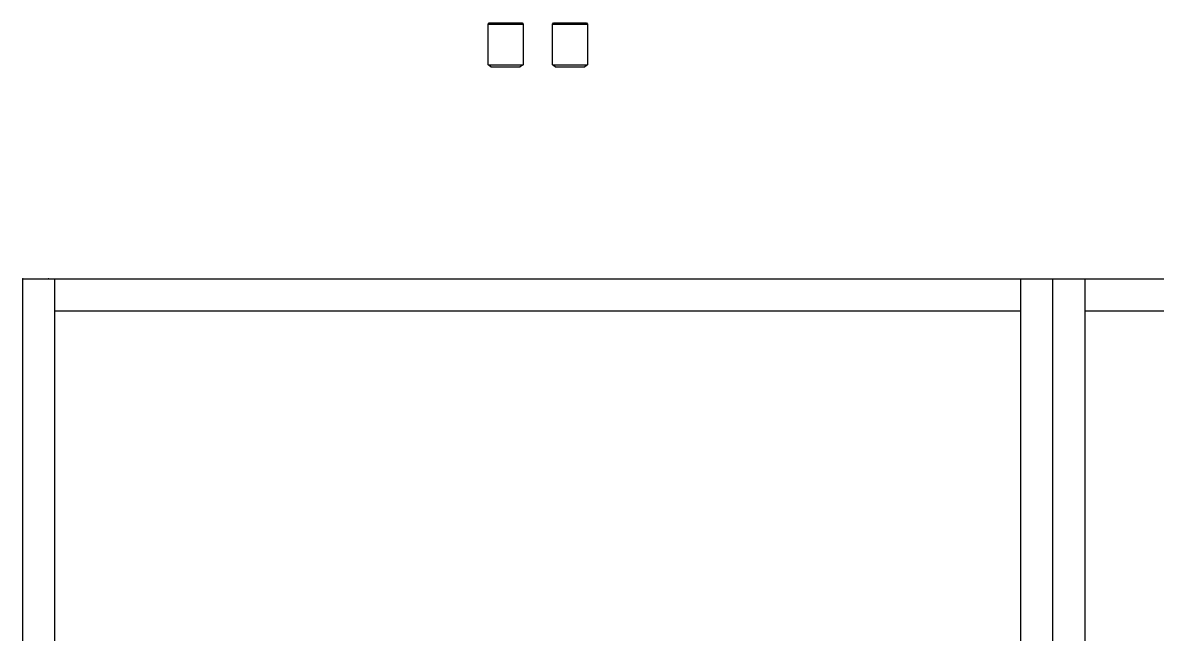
# Model space of a CAD drawing. Header units: centimetres. Extents: x 1543 to 3673, y 1148 to 2594.
# Drawn here: x 2560.6 to 2648.7, y 1573.7 to 1621.2 of the extents above; entities that cross this region are included whole.
import ezdxf

# ---------------------------------------------------------------- set-up
doc = ezdxf.new("R2010")
doc.units = ezdxf.units.CM
doc.layers.get('0').update_dxf_attribs({"color": 147})
doc.layers.add('ferramenta', color=250, linetype='Continuous')

msp = doc.modelspace()

# ---------------------------------------------------------------- linework, layer by layer
for p, q in [((2560.567, 1601.321), (2720.567, 1601.321)), ((2560.567, 1399.321), (2560.567, 1601.321)), ((2563.067, 1568.071), (2563.067, 1601.321)), ((2638.067, 1568.071), (2638.067, 1601.321)), ((2640.567, 1399.321), (2640.567, 1601.321)), ((2643.067, 1568.07), (2643.067, 1601.321)), ((2563.067, 1598.821), (2638.067, 1598.821)), ((2643.067, 1598.821), (2718.067, 1598.821))]:
    msp.add_line(p, q)
for p in [(2560.567, 1601.321), (2560.567, 1601.321), (2562.567, 1601.321), (2562.567, 1601.321)]:
    msp.add_point(p)
at = {"layer": 'ferramenta', "transparency": 33554687}
for p, q in [((2596.7, 1621.086), (2596.786, 1621.207)), ((2596.786, 1621.207), (2599.348, 1621.207)), ((2599.348, 1621.207), (2599.434, 1621.086)), ((2601.7, 1621.086), (2601.786, 1621.207)), ((2601.786, 1621.207), (2604.348, 1621.207)), ((2604.348, 1621.207), (2604.434, 1621.086)), ((2596.7, 1621.086), (2599.434, 1621.086)), ((2596.7, 1617.935), (2596.7, 1621.086)), ((2599.434, 1621.086), (2599.434, 1617.935)), ((2601.7, 1621.086), (2604.434, 1621.086)), ((2601.7, 1617.935), (2601.7, 1621.086)), ((2604.434, 1621.086), (2604.434, 1617.935)), ((2596.7, 1617.935), (2599.434, 1617.935)), ((2596.923, 1617.777), (2596.7, 1617.935)), ((2596.923, 1617.777), (2599.208, 1617.777)), ((2599.434, 1617.935), (2599.208, 1617.777)), ((2601.7, 1617.935), (2604.434, 1617.935)), ((2601.923, 1617.777), (2601.7, 1617.935)), ((2601.923, 1617.777), (2604.208, 1617.777)), ((2604.434, 1617.935), (2604.208, 1617.777))]:
    msp.add_line(p, q, dxfattribs=at)

doc.saveas('drawing.dxf')
